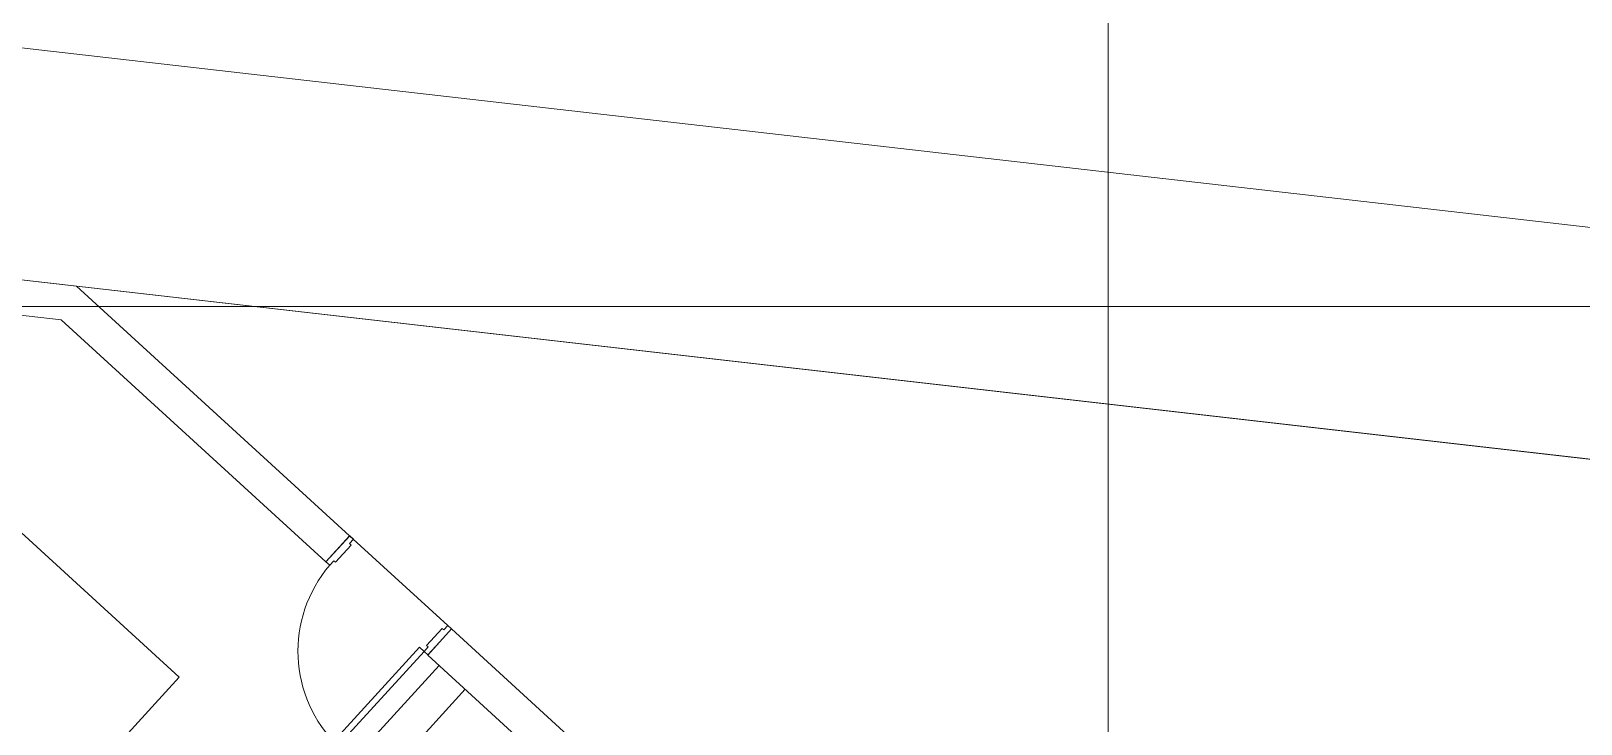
# Model space of a CAD drawing. Header units: metres. Extents: x 750 to 3116, y -341 to 1465.
# Drawn here: x 1561.5 to 1571.61, y 38.15 to 42.66 of the extents above; entities that cross this region are included whole.
import ezdxf

# ---------------------------------------------------------------- set-up
doc = ezdxf.new("R2010")
doc.units = ezdxf.units.M
for name, color, linetype, lineweight in [('A-Door', 254, 'Continuous', 5), ('Footpath', 32, 'Continuous', 18), ('Furniture', 44, 'Continuous', 5), ('grid', 252, 'Continuous', 5), ('Hidden line', 251, 'Continuous', 5), ('Vehicular Road', 253, 'Continuous', 20), ('Wall ext', 20, 'Continuous', 18)]:
    doc.layers.add(name, color=color, linetype=linetype, lineweight=lineweight)

# ---------------------------------------------------------------- blocks, each defined once
blk = doc.blocks.new('Door 900')
at = {"layer": 'A-Door'}
for points in [[(29934124, 12198491), (29934164, 12198491), (29934164, 12198476), (29934239, 12198476), (29934314, 12198476), (29934314, 12198491), (29934354, 12198491), (29934354, 12198524), (29934239, 12198524), (29934124, 12198524)], [(29934164, 12197672), (29934314, 12197672), (29934314, 12197658), (29934354, 12197658), (29934354, 12197624), (29934239, 12197624), (29934124, 12197624), (29934124, 12197658), (29934164, 12197658)]]:
    blk.add_lwpolyline(points, close=True, dxfattribs=at)
blk.add_lwpolyline([(29935187, 12197658), (29934354, 12197658), (29934354, 12197698), (29935185, 12197698)], dxfattribs=at)
blk.add_arc((29934327, 12197631), 860, 1.7769, 88.2024, dxfattribs=at)

msp = doc.modelspace()

# ---------------------------------------------------------------- linework, layer by layer
at = {"layer": 'Footpath', "color": 252, "true_color": 0x939598}
msp.add_lwpolyline([(1553.424, 41.956), (1598.157, 36.844)], dxfattribs=at)
at = {"layer": 'Furniture', "color": 252, "true_color": 0x939598}
msp.add_lwpolyline([(1560.615, 36.422), (1559.367, 35.056), (1558.145, 36.173), (1558.394, 39.949), (1561.179, 39.631), (1562.47, 38.452), (1561.222, 37.086)], dxfattribs=at)
at = {"layer": 'grid', "color": 252}
for points in [[(1568.528, -84.133), (1568.528, 115.867)], [(1493.528, 40.867), (1743.528, 40.867)]]:
    msp.add_lwpolyline(points, dxfattribs=at)
at = {"layer": 'Hidden line', "color": 252, "true_color": 0x939598}
msp.add_line((1563.582, 39.373), (1564.246, 38.766), dxfattribs=at)
at = {"layer": 'Vehicular Road', "color": 252, "lineweight": 20, "true_color": 0x939598}
msp.add_lwpolyline([(1557.761, 22.625), (1555.279, 19.908, -0.709085), (1551.807, 21.389), (1553.093, 40.867, -0.428302), (1555.871, 43.187), (1618.991, 35.973), (1682.293, 27.132, -0.390874), (1683.583, 25.559), (1683.205, 19.098, 0.188493), (1683.542, 18.059), (1684.624, 16.739, -0.373088), (1684.57, 14.775), (1649.471, -23.544)], format="xyb", dxfattribs=at)
at = {"layer": 'Wall ext', "color": 252, "true_color": 0x939598}
for p, q in [((1563.582, 39.373), (1561.802, 40.999)), ((1563.427, 39.203), (1561.702, 40.779)), ((1563.427, 39.203), (1563.582, 39.373)), ((1564.091, 38.596), (1564.246, 38.766)), ((1565.509, 37.612), (1564.246, 38.766)), ((1557.487, 31.219), (1564.165, 38.528)), ((1565.354, 37.442), (1564.091, 38.596)), ((1557.657, 31.064), (1564.335, 38.373))]:
    msp.add_line(p, q, dxfattribs=at)
at = {"layer": 'Wall ext', "lineweight": 20}
msp.add_lwpolyline([(1699.97, 23.149), (1698.719, 1.769), (1695.519, -17.649), (1693.75, -30.13), (1693.528, -34.133), (1623.919, -25.365), (1577.509, -24.475), (1547.708, -22.634), (1548.117, -8.166), (1547.267, 13.036), (1549.202, 42.343), (1551.197, 42.211), (1618.802, 34.485)], close=True, dxfattribs=at)
at = {"layer": 'Wall ext', "color": 252, "lineweight": 20, "true_color": 0x939598}
for points in [[(1553.714, 41.923), (1561.802, 40.999)], [(1553.698, 41.694), (1561.702, 40.779)]]:
    msp.add_lwpolyline(points, dxfattribs=at)

# ---------------------------------------------------------------- block references
at = {"layer": 'A-Door', "color": 252, "true_color": 0x939598, "xscale": -0.001, "yscale": 0.001, "zscale": 0.001, "rotation": 47.58214865265064}
msp.add_blockref('Door 900', (30760.622, 13909.797), dxfattribs=at)

doc.saveas('drawing.dxf')
